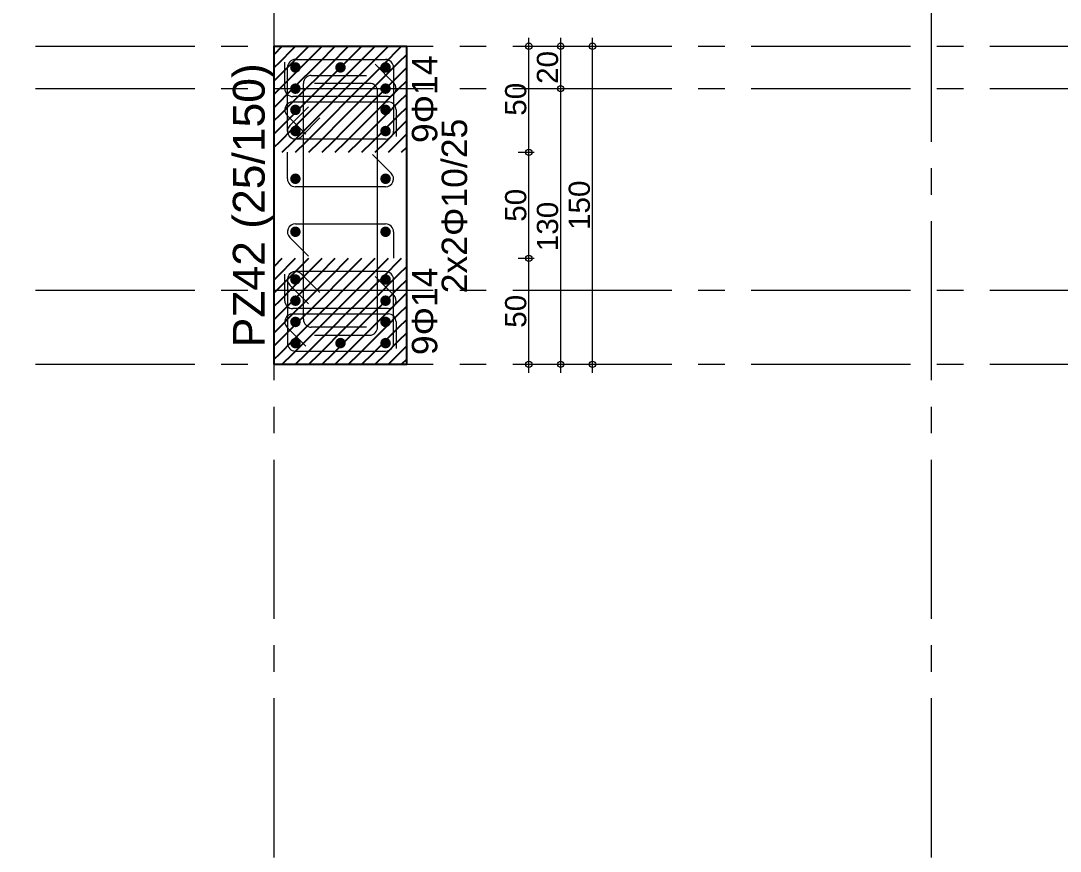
# Model space of a CAD drawing. Header units: millimetres. Extents: x 2232 to 85269, y -3593 to 5869.
# Drawn here: x 22336.2 to 22826.3, y 4865 to 5256.6 of the extents above; entities that cross this region are included whole.
import ezdxf

# ---------------------------------------------------------------- set-up
doc = ezdxf.new("R2010")
doc.units = ezdxf.units.MM
doc.linetypes.add('CENTER2', pattern=[112.5, 75, -12.5, 12.5, -12.5])
doc.linetypes.add('DASHDOT2', pattern=[12.7, 6.35, -3.175, 0, -3.175])
doc.layers.add('aks', color=251, linetype='DASHDOT2', lineweight=35)
for name, color, linetype in [('Donatı Yazısı', 7, 'Continuous'), ('Donatı Çizgisi', 7, 'Continuous'), ('Kolon', 7, 'Continuous'), ('Ölçülendirme', 7, 'Continuous')]:
    doc.layers.add(name, color=color, linetype=linetype)
doc.styles.add('arial_1_18', font='arial.ttf', dxfattribs={"height": 0.2})

# ---------------------------------------------------------------- blocks, each defined once
blk = doc.blocks.new('IDE999Entity6709')
at = {"layer": 'aks', "color": 250, "linetype": 'CENTER2', "lineweight": 5}
blk.add_lwpolyline([(8876.17, 200), (8876.17, 2530)], dxfattribs=at)
blk = doc.blocks.new('IDE999Entity6711')
at = {"layer": 'aks', "color": 250, "linetype": 'CENTER2', "lineweight": 5}
blk.add_lwpolyline([(8566.17, 200), (8566.17, 2530)], dxfattribs=at)
blk = doc.blocks.new('IDE999Entity6743')
at = {"layer": 'aks', "color": 250, "linetype": 'CENTER2', "lineweight": 5}
blk.add_lwpolyline([(6766.17, 2120), (10026.17, 2120)], dxfattribs=at)
blk = doc.blocks.new('IDE999Entity6744')
at = {"layer": 'aks', "color": 250, "linetype": 'CENTER2', "lineweight": 5}
blk.add_lwpolyline([(6766.17, 2270), (10026.17, 2270)], dxfattribs=at)
blk = doc.blocks.new('IDE999Entity6746')
at = {"layer": 'aks', "color": 250, "linetype": 'CENTER2', "lineweight": 5}
blk.add_lwpolyline([(6766.17, 2155), (10026.17, 2155)], dxfattribs=at)
blk = doc.blocks.new('IDE999Entity6748')
at = {"layer": 'aks', "color": 250, "linetype": 'CENTER2', "lineweight": 5}
blk.add_lwpolyline([(6766.17, 2250), (10026.17, 2250)], dxfattribs=at)

msp = doc.modelspace()

# ---------------------------------------------------------------- hatches: boundary and pattern name
at = {"layer": 'Donatı Çizgisi', "linetype": 'Continuous', "lineweight": 5}
h = msp.add_hatch(color=5, dxfattribs=at)
edge = h.paths.add_edge_path(flags=0)
edge.add_arc((22465.7, 5234.61), 2.5, 0, 360)
h = msp.add_hatch(color=5, dxfattribs=at)
edge = h.paths.add_edge_path(flags=0)
edge.add_arc((22486.95, 5234.61), 2.5, 0, 360)
h = msp.add_hatch(color=5, dxfattribs=at)
edge = h.paths.add_edge_path(flags=0)
edge.add_arc((22508.2, 5234.61), 2.5, 0, 360)
h = msp.add_hatch(color=5, dxfattribs=at)
edge = h.paths.add_edge_path(flags=0)
edge.add_arc((22465.7, 5224.61), 2.5, 0, 360)
h = msp.add_hatch(color=5, dxfattribs=at)
edge = h.paths.add_edge_path(flags=0)
edge.add_arc((22508.2, 5224.61), 2.5, 0, 360)
h = msp.add_hatch(color=5, dxfattribs=at)
edge = h.paths.add_edge_path(flags=0)
edge.add_arc((22465.7, 5214.61), 2.5, 0, 360)
h = msp.add_hatch(color=5, dxfattribs=at)
edge = h.paths.add_edge_path(flags=0)
edge.add_arc((22508.2, 5214.61), 2.5, 0, 360)
h = msp.add_hatch(color=5, dxfattribs=at)
edge = h.paths.add_edge_path(flags=0)
edge.add_arc((22465.7, 5204.61), 2.5, 0, 360)
h = msp.add_hatch(color=5, dxfattribs=at)
edge = h.paths.add_edge_path(flags=0)
edge.add_arc((22508.2, 5204.61), 2.5, 0, 360)
h = msp.add_hatch(color=5, dxfattribs=at)
edge = h.paths.add_edge_path(flags=0)
edge.add_arc((22465.7, 5182.11), 2.5, 0, 360)
h = msp.add_hatch(color=5, dxfattribs=at)
edge = h.paths.add_edge_path(flags=0)
edge.add_arc((22508.2, 5182.11), 2.5, 0, 360)
h = msp.add_hatch(color=5, dxfattribs=at)
edge = h.paths.add_edge_path(flags=0)
edge.add_arc((22465.7, 5157.11), 2.5, 0, 360)
h = msp.add_hatch(color=5, dxfattribs=at)
edge = h.paths.add_edge_path(flags=0)
edge.add_arc((22508.2, 5157.11), 2.5, 0, 360)
h = msp.add_hatch(color=5, dxfattribs=at)
edge = h.paths.add_edge_path(flags=0)
edge.add_arc((22465.7, 5134.61), 2.5, 0, 360)
h = msp.add_hatch(color=5, dxfattribs=at)
edge = h.paths.add_edge_path(flags=0)
edge.add_arc((22508.2, 5134.61), 2.5, 0, 360)
h = msp.add_hatch(color=5, dxfattribs=at)
edge = h.paths.add_edge_path(flags=0)
edge.add_arc((22465.7, 5124.61), 2.5, 0, 360)
h = msp.add_hatch(color=5, dxfattribs=at)
edge = h.paths.add_edge_path(flags=0)
edge.add_arc((22508.2, 5124.61), 2.5, 0, 360)
h = msp.add_hatch(color=5, dxfattribs=at)
edge = h.paths.add_edge_path(flags=0)
edge.add_arc((22465.7, 5114.61), 2.5, 0, 360)
h = msp.add_hatch(color=5, dxfattribs=at)
edge = h.paths.add_edge_path(flags=0)
edge.add_arc((22508.2, 5114.61), 2.5, 0, 360)
h = msp.add_hatch(color=5, dxfattribs=at)
edge = h.paths.add_edge_path(flags=0)
edge.add_arc((22465.7, 5104.61), 2.5, 0, 360)
h = msp.add_hatch(color=5, dxfattribs=at)
edge = h.paths.add_edge_path(flags=0)
edge.add_arc((22486.95, 5104.61), 2.5, 0, 360)
h = msp.add_hatch(color=5, dxfattribs=at)
edge = h.paths.add_edge_path(flags=0)
edge.add_arc((22508.2, 5104.61), 2.5, 0, 360)

# ---------------------------------------------------------------- linework, layer by layer
at = {"layer": 'Donatı Çizgisi', "color": 1, "linetype": 'Continuous', "lineweight": 5}
for points in [[(22460.7, 5224.61), (22460.7, 5237.11)], [(22503.26, 5236.1), (22512.1, 5227.26)], [(22473.2, 5230.86), (22499.2, 5230.86)], [(22469.45, 5115.86), (22469.45, 5227.11)], [(22500.7, 5227.11), (22474.7, 5227.11)], [(22509.45, 5220.86), (22464.45, 5220.86)], [(22504.45, 5112.11), (22504.45, 5223.36)], [(22464.45, 5218.36), (22509.45, 5218.36)], [(22470.63, 5203.12), (22461.79, 5211.96)], [(22513.2, 5214.61), (22513.2, 5202.11)], [(22461.95, 5182.11), (22461.95, 5194.61)], [(22502.01, 5193.6), (22510.85, 5184.76)], [(22508.2, 5178.36), (22465.7, 5178.36)], [(22465.7, 5160.86), (22508.2, 5160.86)], [(22511.95, 5157.11), (22511.95, 5144.61)], [(22471.88, 5145.62), (22463.04, 5154.46)], [(22460.7, 5124.61), (22460.7, 5137.11)], [(22503.26, 5136.1), (22512.1, 5127.26)], [(22509.45, 5120.86), (22464.45, 5120.86)], [(22464.45, 5118.36), (22509.45, 5118.36)], [(22513.2, 5114.61), (22513.2, 5102.11)], [(22470.63, 5103.12), (22461.79, 5111.96)], [(22499.2, 5112.11), (22473.2, 5112.11)], [(22474.7, 5108.36), (22500.7, 5108.36)]]:
    msp.add_lwpolyline(points, dxfattribs=at)
at = {"layer": 'Donatı Çizgisi', "color": 5, "linetype": 'Continuous', "lineweight": 5}
for points in [[(22465.7, 5238.36), (22508.2, 5238.36)], [(22461.95, 5204.61), (22461.95, 5234.61)], [(22511.95, 5234.61), (22511.95, 5204.61)], [(22463.04, 5207.26), (22471.88, 5216.1)], [(22477.19, 5210.8), (22468.35, 5201.96)], [(22508.2, 5200.86), (22465.7, 5200.86)], [(22508.2, 5138.36), (22465.7, 5138.36)], [(22477.19, 5128.43), (22468.35, 5137.26)], [(22461.95, 5134.61), (22461.95, 5104.61)], [(22463.04, 5131.96), (22471.88, 5123.12)], [(22511.95, 5104.61), (22511.95, 5134.61)], [(22465.7, 5100.86), (22508.2, 5100.86)]]:
    msp.add_lwpolyline(points, dxfattribs=at)
for centre, start, end in [((22465.7, 5234.61), 90, 180), ((22508.2, 5234.61), 0, 90), ((22465.7, 5204.61), 135, 270), ((22465.7, 5204.61), 180, 315), ((22508.2, 5204.61), 270, 0), ((22465.7, 5134.61), 45, 180), ((22465.7, 5134.61), 90, 225), ((22508.2, 5134.61), 0, 90), ((22465.7, 5104.61), 180, 270), ((22508.2, 5104.61), 270, 0)]:
    msp.add_arc(centre, 3.75, start, end, dxfattribs=at)
at = {"layer": 'Donatı Çizgisi', "color": 1, "linetype": 'Continuous', "lineweight": 5}
for centre, start, end in [((22473.2, 5227.11), 90, 180), ((22500.7, 5223.36), 0, 90), ((22509.45, 5224.61), 270, 45), ((22464.45, 5224.61), 180, 270), ((22464.45, 5214.61), 90, 225), ((22509.45, 5214.61), 0, 90), ((22465.7, 5182.11), 180, 270), ((22508.2, 5182.11), 270, 45), ((22465.7, 5157.11), 90, 225), ((22508.2, 5157.11), 0, 90), ((22509.45, 5124.61), 270, 45), ((22464.45, 5124.61), 180, 270), ((22464.45, 5114.61), 90, 225), ((22509.45, 5114.61), 0, 90), ((22473.2, 5115.86), 180, 270), ((22500.7, 5112.11), 270, 0)]:
    msp.add_arc(centre, 3.75, start, end, dxfattribs=at)
at = {"layer": 'Kolon', "color": 251, "linetype": 'Continuous', "lineweight": -3}
for points in [[(22455.7, 5240.78), (22459.52, 5244.61)], [(22458.27, 5237.11), (22464.52, 5243.36)], [(22464.52, 5237.11), (22472.02, 5244.61)], [(22464.52, 5243.36), (22465.77, 5244.61)], [(22470.77, 5237.11), (22477.02, 5243.36)], [(22477.02, 5237.11), (22484.52, 5244.61)], [(22477.02, 5243.36), (22478.27, 5244.61)], [(22483.27, 5237.11), (22489.52, 5243.36)], [(22489.52, 5237.11), (22497.02, 5244.61)], [(22489.52, 5243.36), (22490.77, 5244.61)], [(22495.77, 5237.11), (22502.02, 5243.36)], [(22502.02, 5237.11), (22509.52, 5244.61)], [(22502.02, 5243.36), (22503.27, 5244.61)], [(22508.27, 5237.11), (22514.52, 5243.36)], [(22514.52, 5243.36), (22515.77, 5244.61)], [(22514.52, 5237.11), (22518.2, 5240.78)], [(22455.7, 5228.28), (22464.52, 5237.11)], [(22455.7, 5234.53), (22458.27, 5237.11)], [(22464.52, 5224.61), (22477.02, 5237.11)], [(22464.52, 5230.86), (22470.77, 5237.11)], [(22477.02, 5224.61), (22489.52, 5237.11)], [(22477.02, 5230.86), (22483.27, 5237.11)], [(22489.52, 5224.61), (22502.02, 5237.11)], [(22489.52, 5230.86), (22495.77, 5237.11)], [(22502.02, 5224.61), (22514.52, 5237.11)], [(22502.02, 5230.86), (22508.27, 5237.11)], [(22458.27, 5224.61), (22464.52, 5230.86)], [(22470.77, 5224.61), (22477.02, 5230.86)], [(22483.27, 5224.61), (22489.52, 5230.86)], [(22495.77, 5224.61), (22502.02, 5230.86)], [(22508.27, 5224.61), (22514.52, 5230.86)], [(22514.52, 5230.86), (22518.2, 5234.53)], [(22514.52, 5224.61), (22518.2, 5228.28)], [(22455.7, 5215.78), (22464.52, 5224.61)], [(22455.7, 5222.03), (22458.27, 5224.61)], [(22464.52, 5212.11), (22477.02, 5224.61)], [(22464.52, 5218.36), (22470.77, 5224.61)], [(22477.02, 5212.11), (22489.52, 5224.61)], [(22477.02, 5218.36), (22483.27, 5224.61)], [(22489.52, 5212.11), (22502.02, 5224.61)], [(22489.52, 5218.36), (22495.77, 5224.61)], [(22502.02, 5212.11), (22514.52, 5224.61)], [(22502.02, 5218.36), (22508.27, 5224.61)], [(22514.52, 5218.36), (22518.2, 5222.03)], [(22458.27, 5212.11), (22464.52, 5218.36)], [(22470.77, 5212.11), (22477.02, 5218.36)], [(22483.27, 5212.11), (22489.52, 5218.36)], [(22495.77, 5212.11), (22502.02, 5218.36)], [(22508.27, 5212.11), (22514.52, 5218.36)], [(22514.52, 5212.11), (22518.2, 5215.78)], [(22455.7, 5203.28), (22464.52, 5212.11)], [(22455.7, 5209.53), (22458.27, 5212.11)], [(22464.52, 5199.61), (22477.02, 5212.11)], [(22464.52, 5205.86), (22470.77, 5212.11)], [(22477.02, 5199.61), (22489.52, 5212.11)], [(22477.02, 5205.86), (22483.27, 5212.11)], [(22489.52, 5199.61), (22502.02, 5212.11)], [(22489.52, 5205.86), (22495.77, 5212.11)], [(22502.02, 5199.61), (22514.52, 5212.11)], [(22502.02, 5205.86), (22508.27, 5212.11)], [(22458.27, 5199.61), (22464.52, 5205.86)], [(22470.77, 5199.61), (22477.02, 5205.86)], [(22483.27, 5199.61), (22489.52, 5205.86)], [(22495.77, 5199.61), (22502.02, 5205.86)], [(22508.27, 5199.61), (22514.52, 5205.86)], [(22514.52, 5205.86), (22518.2, 5209.53)], [(22514.52, 5199.61), (22518.2, 5203.28)], [(22455.7, 5197.03), (22458.27, 5199.61)], [(22459.52, 5194.61), (22464.52, 5199.61)], [(22465.77, 5194.61), (22470.77, 5199.61)], [(22472.02, 5194.61), (22477.02, 5199.61)], [(22478.27, 5194.61), (22483.27, 5199.61)], [(22484.52, 5194.61), (22489.52, 5199.61)], [(22490.77, 5194.61), (22495.77, 5199.61)], [(22497.02, 5194.61), (22502.02, 5199.61)], [(22503.27, 5194.61), (22508.27, 5199.61)], [(22509.52, 5194.61), (22514.52, 5199.61)], [(22515.77, 5194.61), (22518.2, 5197.03)], [(22455.7, 5140.78), (22459.52, 5144.61)], [(22458.27, 5137.11), (22464.52, 5143.36)], [(22464.52, 5137.11), (22472.02, 5144.61)], [(22464.52, 5143.36), (22465.77, 5144.61)], [(22470.77, 5137.11), (22477.02, 5143.36)], [(22477.02, 5137.11), (22484.52, 5144.61)], [(22477.02, 5143.36), (22478.27, 5144.61)], [(22483.27, 5137.11), (22489.52, 5143.36)], [(22489.52, 5137.11), (22497.02, 5144.61)], [(22489.52, 5143.36), (22490.77, 5144.61)], [(22495.77, 5137.11), (22502.02, 5143.36)], [(22502.02, 5137.11), (22509.52, 5144.61)], [(22502.02, 5143.36), (22503.27, 5144.61)], [(22508.27, 5137.11), (22514.52, 5143.36)], [(22514.52, 5143.36), (22515.77, 5144.61)], [(22455.7, 5128.28), (22464.52, 5137.11)], [(22455.7, 5134.53), (22458.27, 5137.11)], [(22464.52, 5124.61), (22477.02, 5137.11)], [(22464.52, 5130.86), (22470.77, 5137.11)], [(22477.02, 5124.61), (22489.52, 5137.11)], [(22477.02, 5130.86), (22483.27, 5137.11)], [(22489.52, 5124.61), (22502.02, 5137.11)], [(22489.52, 5130.86), (22495.77, 5137.11)], [(22502.02, 5124.61), (22514.52, 5137.11)], [(22502.02, 5130.86), (22508.27, 5137.11)], [(22514.52, 5137.11), (22518.2, 5140.78)], [(22514.52, 5130.86), (22518.2, 5134.53)], [(22458.27, 5124.61), (22464.52, 5130.86)], [(22470.77, 5124.61), (22477.02, 5130.86)], [(22483.27, 5124.61), (22489.52, 5130.86)], [(22495.77, 5124.61), (22502.02, 5130.86)], [(22508.27, 5124.61), (22514.52, 5130.86)], [(22514.52, 5124.61), (22518.2, 5128.28)], [(22455.7, 5115.78), (22464.52, 5124.61)], [(22455.7, 5122.03), (22458.27, 5124.61)], [(22464.52, 5112.11), (22477.02, 5124.61)], [(22464.52, 5118.36), (22470.77, 5124.61)], [(22477.02, 5112.11), (22489.52, 5124.61)], [(22477.02, 5118.36), (22483.27, 5124.61)], [(22489.52, 5112.11), (22502.02, 5124.61)], [(22489.52, 5118.36), (22495.77, 5124.61)], [(22502.02, 5112.11), (22514.52, 5124.61)], [(22502.02, 5118.36), (22508.27, 5124.61)], [(22458.27, 5112.11), (22464.52, 5118.36)], [(22470.77, 5112.11), (22477.02, 5118.36)], [(22483.27, 5112.11), (22489.52, 5118.36)], [(22495.77, 5112.11), (22502.02, 5118.36)], [(22508.27, 5112.11), (22514.52, 5118.36)], [(22514.52, 5118.36), (22518.2, 5122.03)], [(22514.52, 5112.11), (22518.2, 5115.78)], [(22455.7, 5103.28), (22464.52, 5112.11)], [(22455.7, 5109.53), (22458.27, 5112.11)], [(22464.52, 5099.61), (22477.02, 5112.11)], [(22464.52, 5105.86), (22470.77, 5112.11)], [(22477.02, 5099.61), (22489.52, 5112.11)], [(22477.02, 5105.86), (22483.27, 5112.11)], [(22489.52, 5099.61), (22502.02, 5112.11)], [(22489.52, 5105.86), (22495.77, 5112.11)], [(22502.02, 5099.61), (22514.52, 5112.11)], [(22502.02, 5105.86), (22508.27, 5112.11)], [(22514.52, 5105.86), (22518.2, 5109.53)], [(22458.27, 5099.61), (22464.52, 5105.86)], [(22470.77, 5099.61), (22477.02, 5105.86)], [(22483.27, 5099.61), (22489.52, 5105.86)], [(22495.77, 5099.61), (22502.02, 5105.86)], [(22508.27, 5099.61), (22514.52, 5105.86)], [(22514.52, 5099.61), (22518.2, 5103.28)], [(22455.7, 5097.03), (22458.27, 5099.61)], [(22459.52, 5094.61), (22464.52, 5099.61)], [(22465.77, 5094.61), (22470.77, 5099.61)], [(22472.02, 5094.61), (22477.02, 5099.61)], [(22478.27, 5094.61), (22483.27, 5099.61)], [(22484.52, 5094.61), (22489.52, 5099.61)], [(22490.77, 5094.61), (22495.77, 5099.61)], [(22497.02, 5094.61), (22502.02, 5099.61)], [(22503.27, 5094.61), (22508.27, 5099.61)], [(22509.52, 5094.61), (22514.52, 5099.61)], [(22515.77, 5094.61), (22518.2, 5097.03)]]:
    msp.add_lwpolyline(points, dxfattribs=at)
at = {"layer": 'Kolon', "color": 33, "linetype": 'Continuous', "lineweight": -3}
for points in [[(22455.7, 5094.61), (22455.7, 5244.61)], [(22455.7, 5244.61), (22518.2, 5244.61)], [(22518.2, 5094.61), (22518.2, 5244.61)], [(22455.7, 5094.61), (22518.2, 5094.61)]]:
    msp.add_lwpolyline(points, dxfattribs=at)
at = {"layer": 'Ölçülendirme', "color": 5, "linetype": 'Continuous', "lineweight": 5}
for points in [[(22575.8, 5090.61), (22575.8, 5248.61)], [(22590.8, 5090.61), (22590.8, 5248.61)], [(22605.8, 5090.61), (22605.8, 5248.61)], [(22570.8, 5244.61), (22578.3, 5244.61)], [(22585.8, 5244.61), (22593.3, 5244.61)], [(22600.8, 5244.61), (22608.3, 5244.61)], [(22585.8, 5224.61), (22593.3, 5224.61)], [(22570.8, 5194.61), (22578.3, 5194.61)], [(22570.8, 5144.61), (22578.3, 5144.61)], [(22570.8, 5094.61), (22578.3, 5094.61)], [(22585.8, 5094.61), (22593.3, 5094.61)], [(22600.8, 5094.61), (22608.3, 5094.61)]]:
    msp.add_lwpolyline(points, dxfattribs=at)
for centre in [(22575.8, 5244.61), (22590.8, 5244.61), (22605.8, 5244.61), (22590.8, 5224.61), (22575.8, 5194.61), (22575.8, 5144.61), (22575.8, 5094.61), (22590.8, 5094.61), (22605.8, 5094.61)]:
    msp.add_circle(centre, 1.5, dxfattribs=at)

# ---------------------------------------------------------------- block references
at = {"layer": 'aks'}
for name in ['IDE999Entity6711', 'IDE999Entity6709', 'IDE999Entity6744', 'IDE999Entity6748', 'IDE999Entity6746', 'IDE999Entity6743']:
    msp.add_blockref(name, (13889.52, 2974.61), dxfattribs=at)

# ---------------------------------------------------------------- texts
at = {"layer": 'Donatı Yazısı', "color": 1, "linetype": 'Continuous', "lineweight": 5, "style": 'arial_1_18'}
for s, p in [('9Φ14', (22532.6, 5198.95)), ('2x2Φ10/25', (22546.66, 5128.1)), ('9Φ14', (22532.6, 5098.95))]:
    msp.add_text(s, height=12, rotation=90, dxfattribs=at).set_placement(p)
at = {"layer": 'Kolon', "color": 1, "linetype": 'Continuous', "lineweight": 5, "style": 'arial_1_18'}
msp.add_text('PZ42 (25/150)', height=15, rotation=90, dxfattribs=at).set_placement((22451.2, 5102.64))
at = {"layer": 'Ölçülendirme', "color": 5, "linetype": 'Continuous', "lineweight": 5, "style": 'arial_1_18'}
for s, p in [('20', (22589.55, 5226.84)), ('50', (22574.55, 5211.84)), ('50', (22574.55, 5161.84)), ('150', (22604.55, 5157.96)), ('130', (22589.55, 5147.96)), ('50', (22574.55, 5111.84))]:
    msp.add_text(s, height=10, rotation=90, dxfattribs=at).set_placement(p)

doc.saveas('drawing.dxf')
